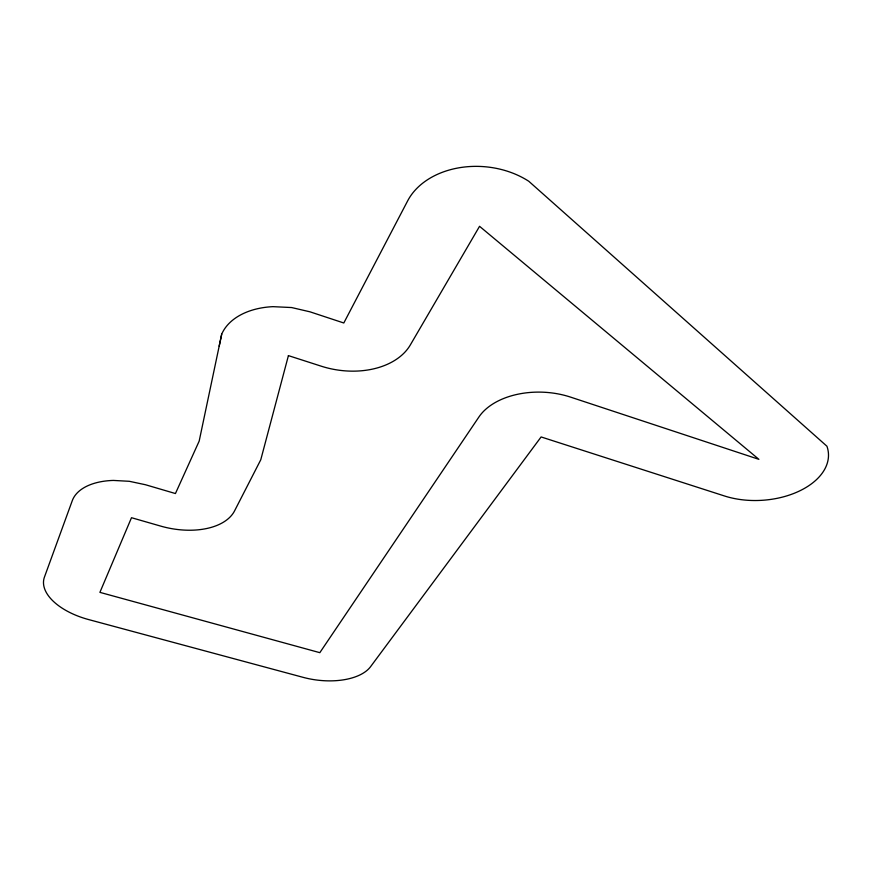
<?xml version="1.0" encoding="UTF-8"?>
<svg xmlns="http://www.w3.org/2000/svg" width="872" height="872" viewBox="0 0 872 872"><rect width="100%" height="100%" fill="white"/><g stroke="black" fill="none" stroke-linecap="round" stroke-linejoin="round"><path stroke-width="1.31" d="M221.706 334.161L199.176 441.101L175.435 493.541L145.45 484.734L129.329 481.3L113.36 480.428A61.28 34.433 12.8 0 0 72.278 500.67L44.428 577.144A57.29 29.931 12.5 0 0 88.421 619.512L303.162 677.359A54.391 28.307 7.7 0 0 370.633 666.6L541.109 436.948L724.479 495.972A69.161 42.488 -3.6 0 0 799.962 490.751A69.161 42.488 -3.6 0 0 826.918 446.213L528.781 181.267A77.379 57.574 4.7 0 0 407.671 200.833L343.808 322.989L309.996 311.827L291.597 307.543L272.958 306.661A69.967 46.347 11.1 0 0 221.706 334.161L219.177 346.184M288.414 355.623L260.772 459.773L234.557 510.894A62.555 36.297 12.2 0 1 160.688 526.099L131.498 517.706L99.909 592.361L319.828 652.67L478.946 416.947A67.853 43.328 2.5 0 1 570.539 397.109L758.891 459.337L479.556 226.306L410.32 344.952A71.776 49.181 9.6 0 1 321.234 366.185L288.414 355.623"/></g></svg>
